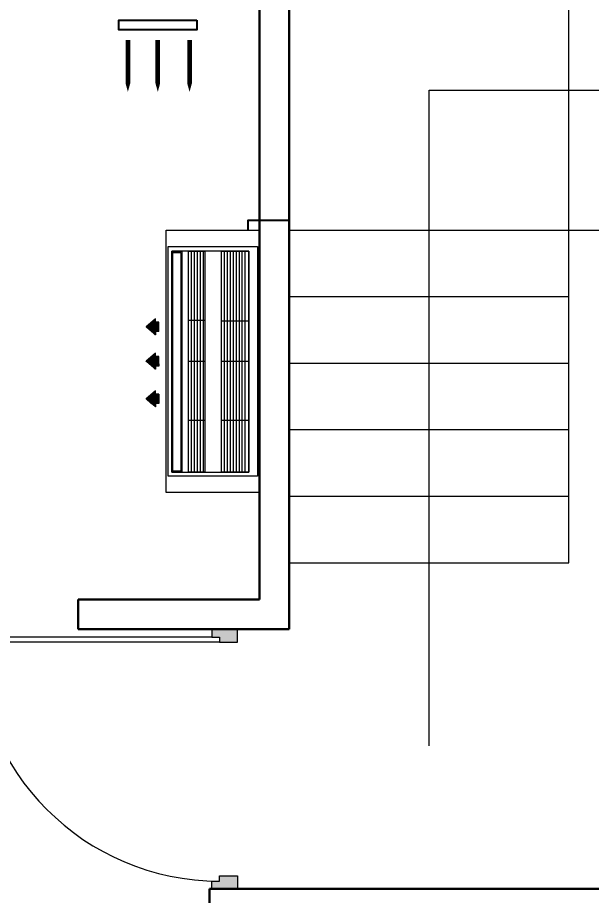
# Model space of a CAD drawing. Header units: inches. Extents: x 28835 to 36795, y -18828 to -9750.
# Drawn here: x 35913.6 to 35999.8, y -13532.3 to -13400.3 of the extents above; entities that cross this region are included whole.
import ezdxf

# ---------------------------------------------------------------- set-up
doc = ezdxf.new("R2010")
doc.units = ezdxf.units.IN
doc.header["$LTSCALE"] = 12
doc.header["$MEASUREMENT"] = 0
for name, color, linetype, lineweight in [('0-AC-Ceilling Cassette', 160, 'Continuous', 5), ('dimention', 5, 'Continuous', 9), ('HVAC UNIT', 7, 'Continuous', 15), ('N_DOOR', 32, 'Continuous', 13), ('STAIRCASE', 6, 'Continuous', 9), ('Wall', 1, 'Continuous', 30)]:
    doc.layers.add(name, color=color, linetype=linetype, lineweight=lineweight)
doc.layers.add('AC', color=7, linetype='Continuous')
doc.layers.add('ducting', color=7, linetype='Continuous')
doc.styles.add('Times', font='GOTHIC.TTF')
doc.dimstyles.new('D75', dxfattribs={"dimtxt": 7, "dimasz": 7, "dimexe": 8, "dimexo": 24, "dimgap": 1, "dimtad": 1, "dimdec": 1, "dimzin": 3, "dimdsep": 46, "dimlunit": 4, "dimtxsty": 'Times', "dimblk": 'OBLIQUE', "dimcen": 0, "dimdle": 5, "dimaunit": 1, "dimadec": 3, "dimazin": 0, "dimtfac": 1, "dimtdec": 1, "dimtix": 1, "dimtofl": 0, "dimtmove": 1, "dimatfit": 0, "dimldrblk": 'OBLIQUE', "dimfxl": 1, "dimfxlon": 1, "dimtolj": 1, "dimtzin": 0, "dimarcsym": 0})

# ---------------------------------------------------------------- blocks, each defined once
blk = doc.blocks.new('D1000')
at = {"linetype": 'Continuous'}
for points in [[(30, 50), (30, 20), (50, 20), (50, -50), (0, -50), (0, 50)], [(970, 50), (970, 20), (950, 20), (950, -50), (1000, -50), (1000, 50)]]:
    blk.add_hatch(color=256, dxfattribs=at).paths.add_polyline_path(points)
at = {"color": 0, "linetype": 'Continuous'}
for p, q in [((950, 20), (950, 959.8)), ((970, 50), (970, 960))]:
    blk.add_line(p, q, dxfattribs=at)
at = {"linetype": 'Continuous'}
for points in [[(30, 50), (30, 20), (50, 20), (50, -50), (0, -50), (0, 50)], [(970, 50), (970, 20), (950, 20), (950, -50), (1000, -50), (1000, 50)]]:
    blk.add_lwpolyline(points, close=True, dxfattribs=at)
blk.add_arc((970, 20), 940, 90, 180, dxfattribs=at)
blk = doc.blocks.new('_Oblique')
at = {"color": 0, "linetype": 'ByBlock', "lineweight": -2}
blk.add_line((-0.5, -0.5), (0.5, 0.5), dxfattribs=at)
blk = doc.blocks.new('*D1327')
at = {"layer": 'Defpoints', "color": 0, "ltscale": 12, "transparency": 16777216}
for p in [(36077.38, -13305.59), (36077.38, -13381.26), (35663.36, -13481.76)]:
    blk.add_point(p, dxfattribs=at)
at = {"layer": 'dimention', "color": 0, "lineweight": -2, "ltscale": 12, "transparency": 16777216}
for p, q in [((35663.36, -13306.59), (35663.36, -13297.59)), ((36077.38, -13306.59), (36077.38, -13297.59)), ((35658.36, -13305.59), (36082.38, -13305.59))]:
    blk.add_line(p, q, dxfattribs=at)
at = {"layer": 'dimention', "color": 0, "lineweight": -2, "ltscale": 12, "transparency": 16777216, "xscale": 7, "yscale": 7, "zscale": 7, "rotation": 180}
blk.add_blockref('_Oblique', (35663.36, -13305.59), dxfattribs=at)
at = {"layer": 'dimention', "color": 0, "lineweight": -2, "ltscale": 12, "transparency": 16777216, "xscale": 7, "yscale": 7, "zscale": 7}
blk.add_blockref('_Oblique', (36077.38, -13305.59), dxfattribs=at)
at = {"layer": 'dimention', "color": 0, "ltscale": 12, "transparency": 16777216, "insert": (35870.37, -13300.91), "char_height": 7, "attachment_point": 5, "style": 'Times'}
blk.add_mtext('\\A1;34\'-6"', dxfattribs=at)
blk = doc.blocks.new('one way ceiling cassette')
at = {"layer": '0-AC-Ceilling Cassette'}
for p, q in [((-1.8, 30.09), (-3.4, 28.73)), ((-1.99, 29.93), (-3.29, 28.63)), ((-1.86, 30.04), (-3.28, 28.62)), ((-1.8, 30.08), (-3.26, 28.62)), ((-1.8, 30.06), (-3.25, 28.61)), ((-1.8, 30.04), (-3.24, 28.6)), ((-1.8, 30.02), (-3.23, 28.59)), ((-1.8, 30), (-3.22, 28.58)), ((-1.8, 29.98), (-3.21, 28.57)), ((-1.8, 29.96), (-3.2, 28.56)), ((-1.8, 29.94), (-3.19, 28.55)), ((-1.8, 29.92), (-3.18, 28.54)), ((-1.8, 29.9), (-3.17, 28.53)), ((-1.8, 29.88), (-3.16, 28.52)), ((-1.8, 29.62), (-2.06, 29.87)), ((-1.8, 29.64), (-2.04, 29.88)), ((-1.8, 29.66), (-2.03, 29.89)), ((-1.8, 29.68), (-2.02, 29.9)), ((-1.8, 29.7), (-2.01, 29.91)), ((-1.8, 29.72), (-2, 29.92)), ((-1.8, 29.74), (-1.99, 29.93)), ((-1.8, 29.76), (-1.98, 29.94)), ((-1.8, 29.78), (-1.97, 29.95)), ((-1.8, 29.8), (-1.96, 29.96)), ((-1.8, 29.82), (-1.95, 29.97)), ((-1.8, 29.84), (-1.94, 29.98)), ((-1.8, 29.86), (-1.93, 29.99)), ((-1.8, 29.88), (-1.91, 29.99)), ((-1.8, 29.9), (-1.9, 30)), ((-1.8, 29.92), (-1.89, 30.01)), ((-1.8, 29.94), (-1.88, 30.02)), ((-1.8, 29.96), (-1.87, 30.03)), ((-1.8, 29.98), (-1.86, 30.04)), ((-1.8, 30), (-1.85, 30.05)), ((-1.8, 30.02), (-1.84, 30.06)), ((-1.8, 30.04), (-1.83, 30.07)), ((-1.8, 30.06), (-1.82, 30.08)), ((-1.8, 30.08), (-1.81, 30.09)), ((-1.8, 29.54), (-1.8, 30.09)), ((-3.29, 28.83), (-3.4, 28.73)), ((-1.8, 27.37), (-3.4, 28.73)), ((-3.39, 28.72), (-3.4, 28.73)), ((-3.26, 28.61), (-3.39, 28.74)), ((-3.16, 28.94), (-3.38, 28.72)), ((-3.13, 28.5), (-3.38, 28.75)), ((-3.03, 29.05), (-3.37, 28.71)), ((-3, 28.39), (-3.37, 28.76)), ((-2.9, 29.16), (-3.36, 28.7)), ((-2.87, 28.28), (-3.36, 28.77)), ((-2.77, 29.27), (-3.35, 28.69)), ((-2.74, 28.17), (-3.35, 28.78)), ((-2.64, 29.38), (-3.34, 28.68)), ((-2.61, 28.06), (-3.34, 28.79)), ((-2.51, 29.49), (-3.33, 28.67)), ((-2.48, 27.95), (-3.33, 28.8)), ((-2.38, 29.6), (-3.32, 28.66)), ((-2.35, 27.84), (-3.32, 28.81)), ((-2.25, 29.71), (-3.31, 28.65)), ((-2.22, 27.73), (-3.31, 28.82)), ((-2.12, 29.82), (-3.3, 28.64)), ((-2.09, 27.62), (-3.3, 28.83)), ((-1.96, 27.51), (-3.28, 28.84)), ((-1.83, 27.4), (-3.27, 28.85)), ((-1.8, 27.39), (-3.26, 28.85)), ((-1.8, 27.41), (-3.25, 28.86)), ((-1.8, 27.43), (-3.24, 28.87)), ((-1.8, 27.45), (-3.23, 28.88)), ((-1.8, 27.47), (-3.22, 28.89)), ((-1.8, 27.49), (-3.21, 28.9)), ((-1.8, 27.51), (-3.2, 28.91)), ((-1.8, 27.53), (-3.19, 28.92)), ((-1.8, 27.55), (-3.18, 28.93)), ((-1.8, 27.57), (-3.16, 28.94)), ((-1.8, 29.86), (-3.15, 28.51)), ((-1.8, 27.59), (-3.15, 28.95)), ((-1.8, 27.61), (-3.14, 28.96)), ((-1.8, 29.84), (-3.13, 28.5)), ((-1.8, 27.63), (-3.13, 28.96)), ((-1.8, 29.82), (-3.12, 28.5)), ((-1.8, 27.65), (-3.12, 28.97)), ((-1.8, 29.8), (-3.11, 28.49)), ((-1.8, 27.67), (-3.11, 28.98)), ((-1.8, 29.78), (-3.1, 28.48)), ((-1.8, 27.69), (-3.1, 28.99)), ((-1.8, 29.76), (-3.09, 28.47)), ((-1.8, 27.71), (-3.09, 29)), ((-1.8, 29.74), (-3.08, 28.46)), ((-1.8, 27.73), (-3.08, 29.01)), ((-1.8, 29.72), (-3.07, 28.45)), ((-1.8, 27.75), (-3.07, 29.02)), ((-1.8, 29.7), (-3.06, 28.44)), ((-1.8, 27.77), (-3.06, 29.03)), ((-1.8, 29.68), (-3.05, 28.43)), ((-1.8, 27.79), (-3.05, 29.04)), ((-1.8, 29.66), (-3.04, 28.42)), ((-1.8, 29.64), (-3.03, 28.41)), ((-1.8, 27.81), (-3.03, 29.05)), ((-1.8, 27.83), (-3.02, 29.06)), ((-1.8, 29.62), (-3.01, 28.4)), ((-1.8, 27.85), (-3.01, 29.07)), ((-1.8, 29.6), (-3, 28.39)), ((-1.8, 27.87), (-3, 29.07)), ((-1.8, 29.58), (-2.99, 28.39)), ((-1.8, 27.89), (-2.99, 29.08)), ((-1.8, 29.56), (-2.98, 28.38)), ((-1.8, 27.91), (-2.98, 29.09)), ((-1.79, 29.54), (-2.97, 28.37)), ((-1.79, 27.92), (-2.97, 29.1)), ((-1.77, 29.54), (-2.96, 28.36)), ((-1.77, 27.92), (-2.96, 29.11)), ((-1.75, 29.54), (-2.95, 28.35)), ((-1.75, 27.92), (-2.95, 29.12)), ((-1.73, 29.54), (-2.94, 28.34)), ((-1.73, 27.92), (-2.94, 29.13)), ((-1.71, 29.54), (-2.93, 28.33)), ((-1.71, 27.92), (-2.93, 29.14)), ((-1.69, 29.54), (-2.92, 28.32)), ((-1.67, 29.54), (-2.91, 28.31)), ((-1.69, 27.92), (-2.91, 29.15)), ((-1.65, 29.54), (-2.9, 28.3)), ((-1.67, 27.92), (-2.9, 29.16)), ((-1.65, 27.92), (-2.89, 29.17)), ((-1.63, 29.54), (-2.88, 28.29)), ((-1.63, 27.92), (-2.88, 29.18)), ((-1.61, 29.54), (-2.87, 28.28)), ((-1.61, 27.92), (-2.87, 29.19)), ((-1.59, 29.54), (-2.86, 28.28)), ((-1.59, 27.92), (-2.86, 29.19)), ((-1.57, 29.54), (-2.85, 28.27)), ((-1.57, 27.92), (-2.85, 29.2)), ((-1.55, 29.54), (-2.84, 28.26)), ((-1.55, 27.92), (-2.84, 29.21)), ((-1.53, 29.54), (-2.83, 28.25)), ((-1.53, 27.92), (-2.83, 29.22)), ((-1.51, 29.54), (-2.82, 28.24)), ((-1.51, 27.92), (-2.82, 29.23)), ((-1.49, 29.54), (-2.81, 28.23)), ((-1.49, 27.92), (-2.81, 29.24)), ((-1.47, 29.54), (-2.8, 28.22)), ((-1.45, 29.54), (-2.79, 28.21)), ((-1.47, 27.92), (-2.79, 29.25)), ((-1.43, 29.54), (-2.78, 28.2)), ((-1.45, 27.92), (-2.78, 29.26)), ((-1.43, 27.92), (-2.77, 29.27)), ((-1.41, 29.54), (-2.76, 28.19)), ((-1.41, 27.92), (-2.76, 29.28)), ((-1.39, 29.54), (-2.75, 28.18)), ((-1.39, 27.92), (-2.75, 29.29)), ((-1.37, 29.54), (-2.74, 28.17)), ((-1.37, 27.92), (-2.74, 29.3)), ((-1.35, 29.54), (-2.73, 28.16)), ((-1.35, 27.92), (-2.73, 29.3)), ((-1.33, 29.54), (-2.72, 28.16)), ((-1.33, 27.92), (-2.72, 29.31)), ((-1.31, 29.54), (-2.71, 28.15)), ((-1.31, 27.92), (-2.71, 29.32)), ((-1.29, 29.54), (-2.7, 28.14)), ((-1.29, 27.92), (-2.7, 29.33)), ((-1.27, 29.54), (-2.69, 28.13)), ((-1.27, 27.92), (-2.69, 29.34)), ((-1.25, 29.54), (-2.68, 28.12)), ((-1.25, 27.92), (-2.68, 29.35)), ((-1.23, 29.54), (-2.67, 28.11)), ((-1.22, 29.54), (-2.66, 28.1)), ((-1.23, 27.92), (-2.66, 29.36)), ((-1.22, 27.94), (-2.65, 29.37)), ((-1.22, 29.52), (-2.64, 28.09)), ((-1.22, 27.96), (-2.64, 29.38)), ((-1.22, 29.5), (-2.63, 28.08)), ((-1.22, 27.98), (-2.63, 29.39)), ((-1.22, 29.48), (-2.62, 28.07)), ((-1.22, 28), (-2.62, 29.4)), ((-1.22, 29.46), (-2.61, 28.06)), ((-1.22, 28.02), (-2.61, 29.41)), ((-1.22, 29.44), (-2.6, 28.05)), ((-1.22, 28.04), (-2.6, 29.42)), ((-1.22, 28.06), (-2.59, 29.42)), ((-1.22, 29.42), (-2.59, 28.05)), ((-1.22, 28.08), (-2.58, 29.43)), ((-1.22, 29.4), (-2.58, 28.04)), ((-1.22, 28.1), (-2.57, 29.44)), ((-1.22, 29.37), (-2.57, 28.03)), ((-1.22, 28.12), (-2.56, 29.45)), ((-1.22, 29.35), (-2.56, 28.02)), ((-1.22, 29.33), (-2.55, 28.01)), ((-1.22, 28.14), (-2.54, 29.46)), ((-1.22, 29.31), (-2.54, 28)), ((-1.22, 28.16), (-2.53, 29.47)), ((-1.22, 29.29), (-2.53, 27.99)), ((-1.22, 28.18), (-2.52, 29.48)), ((-1.22, 28.2), (-2.51, 29.49)), ((-1.22, 29.27), (-2.51, 27.98)), ((-1.22, 28.22), (-2.5, 29.5)), ((-1.22, 29.25), (-2.5, 27.97)), ((-1.22, 28.24), (-2.49, 29.51)), ((-1.22, 29.23), (-2.49, 27.96)), ((-1.22, 28.26), (-2.48, 29.52)), ((-1.22, 29.21), (-2.48, 27.95)), ((-1.22, 28.28), (-2.47, 29.53)), ((-1.22, 29.19), (-2.47, 27.94)), ((-1.22, 28.3), (-2.46, 29.53)), ((-1.22, 29.17), (-2.46, 27.93)), ((-1.22, 28.32), (-2.45, 29.54)), ((-1.22, 29.15), (-2.45, 27.93)), ((-1.22, 28.34), (-2.44, 29.55)), ((-1.22, 29.13), (-2.44, 27.92)), ((-1.22, 28.36), (-2.43, 29.56)), ((-1.22, 29.11), (-2.43, 27.91)), ((-1.22, 29.09), (-2.42, 27.9)), ((-1.22, 28.38), (-2.41, 29.57)), ((-1.22, 29.07), (-2.41, 27.89)), ((-1.22, 28.4), (-2.4, 29.58)), ((-1.22, 28.42), (-2.39, 29.59)), ((-1.22, 29.05), (-2.39, 27.88)), ((-1.22, 28.44), (-2.38, 29.6)), ((-1.22, 29.03), (-2.38, 27.87)), ((-1.22, 28.46), (-2.37, 29.61)), ((-1.22, 29.01), (-2.37, 27.86)), ((-1.22, 28.48), (-2.36, 29.62)), ((-1.22, 28.99), (-2.36, 27.85)), ((-1.22, 28.5), (-2.35, 29.63)), ((-1.22, 28.97), (-2.35, 27.84)), ((-1.22, 28.52), (-2.34, 29.64)), ((-1.22, 28.95), (-2.34, 27.83)), ((-1.22, 28.54), (-2.33, 29.65)), ((-1.22, 28.93), (-2.33, 27.82)), ((-1.22, 28.56), (-2.32, 29.65)), ((-1.22, 28.91), (-2.32, 27.82)), ((-1.22, 28.58), (-2.31, 29.66)), ((-1.22, 28.89), (-2.31, 27.81)), ((-1.22, 28.87), (-2.3, 27.8)), ((-1.22, 28.6), (-2.29, 29.67)), ((-1.22, 28.85), (-2.29, 27.79)), ((-1.22, 28.62), (-2.28, 29.68)), ((-1.22, 28.83), (-2.28, 27.78)), ((-1.22, 28.64), (-2.27, 29.69)), ((-1.22, 28.66), (-2.26, 29.7)), ((-1.22, 28.81), (-2.26, 27.77)), ((-1.22, 28.68), (-2.25, 29.71)), ((-1.22, 28.79), (-2.25, 27.76)), ((-1.22, 28.7), (-2.24, 29.72)), ((-1.22, 28.77), (-2.24, 27.75)), ((-1.22, 28.72), (-2.23, 29.73)), ((-1.22, 28.75), (-2.23, 27.74)), ((-1.22, 28.74), (-2.22, 29.74)), ((-1.22, 28.73), (-2.22, 27.73)), ((-1.22, 28.76), (-2.21, 29.75)), ((-1.22, 28.71), (-2.21, 27.72)), ((-1.22, 28.78), (-2.2, 29.76)), ((-1.22, 28.69), (-2.2, 27.71)), ((-1.22, 28.8), (-2.19, 29.76)), ((-1.22, 28.67), (-2.19, 27.7)), ((-1.22, 28.82), (-2.18, 29.77)), ((-1.22, 28.65), (-2.18, 27.7)), ((-1.22, 28.63), (-2.17, 27.69)), ((-1.22, 28.84), (-2.16, 29.78)), ((-1.22, 28.61), (-2.16, 27.68)), ((-1.22, 28.86), (-2.15, 29.79)), ((-1.22, 28.88), (-2.14, 29.8)), ((-1.22, 28.59), (-2.14, 27.67)), ((-1.22, 28.9), (-2.13, 29.81)), ((-1.22, 28.57), (-2.13, 27.66)), ((-1.22, 28.92), (-2.12, 29.82)), ((-1.22, 28.55), (-2.12, 27.65)), ((-1.22, 28.94), (-2.11, 29.83)), ((-1.22, 28.53), (-2.11, 27.64)), ((-1.22, 28.96), (-2.1, 29.84)), ((-1.22, 28.51), (-2.1, 27.63)), ((-1.8, 29.56), (-2.09, 29.85)), ((-1.8, 29.58), (-2.08, 29.86)), ((-1.8, 29.6), (-2.07, 29.87)), ((-1.22, 29.54), (-1.8, 29.54)), ((-1.22, 28.98), (-1.79, 29.54)), ((-1.22, 28.49), (-1.79, 27.92)), ((-1.22, 29), (-1.77, 29.54)), ((-1.22, 28.47), (-1.77, 27.92)), ((-1.22, 28.45), (-1.75, 27.92)), ((-1.22, 29.02), (-1.74, 29.54)), ((-1.22, 28.43), (-1.73, 27.92)), ((-1.22, 29.04), (-1.72, 29.54)), ((-1.22, 28.41), (-1.71, 27.92)), ((-1.22, 29.06), (-1.7, 29.54)), ((-1.22, 28.39), (-1.69, 27.92)), ((-1.22, 29.08), (-1.68, 29.54)), ((-1.22, 29.1), (-1.66, 29.54)), ((-1.22, 29.12), (-1.64, 29.54)), ((-1.22, 29.14), (-1.62, 29.54)), ((-1.22, 29.16), (-1.6, 29.54)), ((-1.22, 29.18), (-1.58, 29.54)), ((-1.22, 29.2), (-1.56, 29.54)), ((-1.22, 29.22), (-1.54, 29.54)), ((-1.22, 29.24), (-1.52, 29.54)), ((-1.22, 29.26), (-1.5, 29.54)), ((-1.22, 29.28), (-1.48, 29.54)), ((-1.22, 29.3), (-1.46, 29.54)), ((-1.22, 29.32), (-1.44, 29.54)), ((-1.22, 29.34), (-1.42, 29.54)), ((-1.22, 29.36), (-1.4, 29.54)), ((-1.22, 29.38), (-1.38, 29.54)), ((-1.22, 29.4), (-1.36, 29.54)), ((-1.22, 29.42), (-1.34, 29.54)), ((-1.22, 29.44), (-1.32, 29.54)), ((-1.22, 29.46), (-1.3, 29.54)), ((-1.22, 29.48), (-1.28, 29.54)), ((-1.22, 29.5), (-1.26, 29.54)), ((-1.22, 29.52), (-1.24, 29.54)), ((-1.22, 27.92), (-1.22, 29.54)), ((-1.22, 29.54), (-1.22, 29.54)), ((-1.8, 27.91), (-2.09, 27.62)), ((-1.8, 27.89), (-2.08, 27.61)), ((-1.8, 27.87), (-2.07, 27.6)), ((-1.8, 27.85), (-2.06, 27.59)), ((-1.8, 27.83), (-2.05, 27.59)), ((-1.8, 27.81), (-2.04, 27.58)), ((-1.8, 27.79), (-2.03, 27.57)), ((-1.8, 27.77), (-2.01, 27.56)), ((-1.8, 27.75), (-2, 27.55)), ((-1.8, 27.73), (-1.99, 27.54)), ((-1.8, 27.71), (-1.98, 27.53)), ((-1.8, 27.69), (-1.97, 27.52)), ((-1.8, 27.67), (-1.96, 27.51)), ((-1.8, 27.65), (-1.95, 27.5)), ((-1.8, 27.63), (-1.94, 27.49)), ((-1.8, 27.61), (-1.93, 27.48)), ((-1.8, 27.59), (-1.92, 27.48)), ((-1.8, 27.57), (-1.91, 27.47)), ((-1.8, 27.55), (-1.89, 27.46)), ((-1.8, 27.53), (-1.88, 27.45)), ((-1.8, 27.51), (-1.87, 27.44)), ((-1.8, 27.49), (-1.86, 27.43)), ((-1.8, 27.47), (-1.85, 27.42)), ((-1.8, 27.45), (-1.84, 27.41)), ((-1.8, 27.43), (-1.83, 27.4)), ((-1.8, 27.41), (-1.82, 27.39)), ((-1.8, 27.39), (-1.81, 27.38)), ((-1.8, 27.92), (-1.8, 27.37)), ((-1.22, 27.92), (-1.8, 27.92)), ((-1.22, 28.37), (-1.67, 27.92)), ((-1.22, 28.35), (-1.65, 27.92)), ((-1.22, 28.33), (-1.63, 27.92)), ((-1.22, 28.31), (-1.61, 27.92)), ((-1.22, 28.29), (-1.59, 27.92)), ((-1.22, 28.27), (-1.57, 27.92)), ((-1.22, 28.25), (-1.55, 27.92)), ((-1.22, 28.23), (-1.53, 27.92)), ((-1.22, 28.21), (-1.51, 27.92)), ((-1.22, 28.19), (-1.49, 27.92)), ((-1.22, 28.17), (-1.47, 27.92)), ((-1.22, 28.15), (-1.45, 27.92)), ((-1.22, 28.13), (-1.43, 27.92)), ((-1.22, 28.11), (-1.41, 27.92)), ((-1.22, 28.09), (-1.39, 27.92)), ((-1.22, 28.07), (-1.37, 27.92)), ((-1.22, 28.05), (-1.35, 27.92)), ((-1.22, 28.03), (-1.33, 27.92)), ((-1.22, 28.01), (-1.31, 27.92)), ((-1.22, 27.99), (-1.29, 27.92)), ((-1.22, 27.97), (-1.27, 27.92)), ((-1.22, 27.95), (-1.25, 27.92)), ((-1.22, 27.93), (-1.23, 27.92)), ((-1.8, 23.69), (-3.4, 22.33)), ((-3.26, 22.45), (-3.39, 22.32)), ((-3.13, 22.56), (-3.38, 22.31)), ((-3, 22.67), (-3.37, 22.3)), ((-2.87, 22.78), (-3.36, 22.29)), ((-2.74, 22.89), (-3.35, 22.28)), ((-2.61, 23), (-3.34, 22.27)), ((-2.48, 23.11), (-3.33, 22.26)), ((-2.35, 23.22), (-3.32, 22.25)), ((-2.22, 23.33), (-3.31, 22.24)), ((-2.25, 21.35), (-3.31, 22.41)), ((-2.09, 23.44), (-3.3, 22.23)), ((-2.12, 21.24), (-3.3, 22.42)), ((-1.99, 21.13), (-3.29, 22.43)), ((-1.96, 23.55), (-3.28, 22.22)), ((-1.86, 21.02), (-3.28, 22.44)), ((-1.83, 23.66), (-3.27, 22.22)), ((-1.8, 23.67), (-3.26, 22.21)), ((-1.8, 20.98), (-3.26, 22.45)), ((-1.8, 23.65), (-3.25, 22.2)), ((-1.8, 21), (-3.25, 22.45)), ((-1.8, 23.63), (-3.24, 22.19)), ((-1.8, 21.02), (-3.24, 22.46)), ((-1.8, 23.61), (-3.23, 22.18)), ((-1.8, 21.04), (-3.23, 22.47)), ((-1.8, 23.59), (-3.22, 22.17)), ((-1.8, 21.06), (-3.22, 22.48)), ((-1.8, 23.57), (-3.21, 22.16)), ((-1.8, 21.08), (-3.21, 22.49)), ((-1.8, 23.55), (-3.2, 22.15)), ((-1.8, 21.1), (-3.2, 22.5)), ((-1.8, 23.53), (-3.19, 22.14)), ((-1.8, 21.12), (-3.19, 22.51)), ((-1.8, 23.51), (-3.18, 22.13)), ((-1.8, 21.14), (-3.18, 22.52)), ((-1.8, 21.16), (-3.17, 22.53)), ((-1.8, 23.49), (-3.16, 22.12)), ((-1.8, 21.18), (-3.16, 22.54)), ((-1.8, 23.47), (-3.15, 22.11)), ((-1.8, 21.2), (-3.15, 22.55)), ((-1.8, 23.45), (-3.14, 22.11)), ((-1.8, 23.43), (-3.13, 22.1)), ((-1.8, 21.22), (-3.13, 22.56)), ((-1.8, 23.41), (-3.12, 22.09)), ((-1.8, 21.24), (-3.12, 22.57)), ((-1.8, 23.39), (-3.11, 22.08)), ((-1.8, 21.26), (-3.11, 22.57)), ((-1.8, 23.37), (-3.1, 22.07)), ((-1.8, 21.28), (-3.1, 22.58)), ((-1.8, 23.35), (-3.09, 22.06)), ((-1.8, 21.3), (-3.09, 22.59)), ((-1.8, 23.33), (-3.08, 22.05)), ((-1.8, 21.32), (-3.08, 22.6)), ((-1.8, 23.31), (-3.07, 22.04)), ((-1.8, 21.34), (-3.07, 22.61)), ((-1.8, 23.29), (-3.06, 22.03)), ((-1.8, 21.36), (-3.06, 22.62)), ((-1.8, 23.27), (-3.05, 22.02)), ((-1.8, 21.38), (-3.05, 22.63)), ((-1.8, 21.4), (-3.04, 22.64)), ((-1.8, 23.25), (-3.03, 22.01)), ((-1.8, 21.42), (-3.03, 22.65)), ((-1.8, 23.23), (-3.02, 22)), ((-1.8, 23.21), (-3.01, 21.99)), ((-1.8, 21.44), (-3.01, 22.66)), ((-1.8, 23.19), (-3, 21.99)), ((-1.8, 21.46), (-3, 22.67)), ((-1.8, 23.17), (-2.99, 21.98)), ((-1.8, 21.48), (-2.99, 22.68)), ((-1.8, 23.15), (-2.98, 21.97)), ((-1.8, 21.5), (-2.98, 22.68)), ((-1.79, 23.14), (-2.97, 21.96)), ((-1.79, 21.52), (-2.97, 22.69)), ((-1.77, 23.14), (-2.96, 21.95)), ((-1.77, 21.52), (-2.96, 22.7)), ((-1.75, 23.14), (-2.95, 21.94)), ((-1.75, 21.52), (-2.95, 22.71)), ((-1.73, 23.14), (-2.94, 21.93)), ((-1.73, 21.52), (-2.94, 22.72)), ((-1.71, 23.14), (-2.93, 21.92)), ((-1.71, 21.52), (-2.93, 22.73)), ((-1.69, 21.52), (-2.92, 22.74)), ((-1.69, 23.14), (-2.91, 21.91)), ((-1.67, 21.52), (-2.91, 22.75)), ((-1.67, 23.14), (-2.9, 21.9)), ((-1.65, 21.52), (-2.9, 22.76)), ((-1.65, 23.14), (-2.89, 21.89)), ((-1.63, 23.14), (-2.88, 21.88)), ((-1.63, 21.52), (-2.88, 22.77)), ((-1.61, 23.14), (-2.87, 21.88)), ((-1.61, 21.52), (-2.87, 22.78)), ((-1.59, 23.14), (-2.86, 21.87)), ((-1.59, 21.52), (-2.86, 22.79)), ((-1.57, 23.14), (-2.85, 21.86)), ((-1.57, 21.52), (-2.85, 22.79)), ((-1.55, 23.14), (-2.84, 21.85)), ((-1.55, 21.52), (-2.84, 22.8)), ((-1.53, 23.14), (-2.83, 21.84)), ((-1.53, 21.52), (-2.83, 22.81)), ((-1.51, 23.14), (-2.82, 21.83)), ((-1.51, 21.52), (-2.82, 22.82)), ((-1.49, 23.14), (-2.81, 21.82)), ((-1.49, 21.52), (-2.81, 22.83)), ((-1.47, 21.52), (-2.8, 22.84)), ((-1.47, 23.14), (-2.79, 21.81)), ((-1.45, 21.52), (-2.79, 22.85)), ((-1.45, 23.14), (-2.78, 21.8)), ((-1.43, 21.52), (-2.78, 22.86)), ((-1.43, 23.14), (-2.77, 21.79)), ((-1.41, 23.14), (-2.76, 21.78)), ((-1.41, 21.52), (-2.76, 22.87)), ((-1.39, 23.14), (-2.75, 21.77)), ((-1.39, 21.52), (-2.75, 22.88)), ((-1.37, 23.14), (-2.74, 21.77)), ((-1.37, 21.52), (-2.74, 22.89)), ((-1.35, 23.14), (-2.73, 21.76)), ((-1.35, 21.52), (-2.73, 22.9)), ((-1.33, 23.14), (-2.72, 21.75)), ((-1.33, 21.52), (-2.72, 22.91)), ((-1.31, 23.14), (-2.71, 21.74)), ((-1.31, 21.52), (-2.71, 22.91)), ((-1.29, 23.14), (-2.7, 21.73)), ((-1.29, 21.52), (-2.7, 22.92)), ((-1.27, 23.14), (-2.69, 21.72)), ((-1.27, 21.52), (-2.69, 22.93)), ((-1.25, 23.14), (-2.68, 21.71)), ((-1.25, 21.52), (-2.68, 22.94)), ((-1.23, 21.52), (-2.67, 22.95)), ((-1.23, 23.14), (-2.66, 21.7)), ((-1.22, 21.53), (-2.66, 22.96)), ((-1.22, 23.12), (-2.65, 21.69)), ((-1.22, 23.1), (-2.64, 21.68)), ((-1.22, 21.55), (-2.64, 22.97)), ((-1.22, 23.08), (-2.63, 21.67)), ((-1.22, 21.57), (-2.63, 22.98)), ((-1.22, 23.06), (-2.62, 21.66)), ((-1.22, 21.59), (-2.62, 22.99)), ((-1.22, 23.04), (-2.61, 21.65)), ((-1.22, 21.61), (-2.61, 23)), ((-1.22, 23.02), (-2.6, 21.65)), ((-1.22, 21.63), (-2.6, 23.01)), ((-1.22, 21.65), (-2.59, 23.02)), ((-1.22, 23), (-2.59, 21.64)), ((-1.22, 21.67), (-2.58, 23.02)), ((-1.22, 22.98), (-2.58, 21.63)), ((-1.22, 21.69), (-2.57, 23.03)), ((-1.22, 22.96), (-2.57, 21.62)), ((-1.22, 21.71), (-2.56, 23.04)), ((-1.22, 22.94), (-2.56, 21.61)), ((-1.22, 21.73), (-2.55, 23.05)), ((-1.22, 21.75), (-2.54, 23.06)), ((-1.22, 22.92), (-2.54, 21.6)), ((-1.22, 21.77), (-2.53, 23.07)), ((-1.22, 22.9), (-2.53, 21.59)), ((-1.22, 22.88), (-2.52, 21.58)), ((-1.22, 21.79), (-2.51, 23.08)), ((-1.22, 22.86), (-2.51, 21.57)), ((-1.22, 21.81), (-2.5, 23.09)), ((-1.22, 22.84), (-2.5, 21.56)), ((-1.22, 21.83), (-2.49, 23.1)), ((-1.22, 22.82), (-2.49, 21.55)), ((-1.22, 21.85), (-2.48, 23.11)), ((-1.22, 22.8), (-2.48, 21.54)), ((-1.22, 21.87), (-2.47, 23.12)), ((-1.22, 22.78), (-2.47, 21.54)), ((-1.22, 21.89), (-2.46, 23.13)), ((-1.22, 22.76), (-2.46, 21.53)), ((-1.22, 21.91), (-2.45, 23.14)), ((-1.22, 22.74), (-2.45, 21.52)), ((-1.22, 21.93), (-2.44, 23.14)), ((-1.22, 22.72), (-2.44, 21.51)), ((-1.22, 21.95), (-2.43, 23.15)), ((-1.22, 22.7), (-2.43, 21.5)), ((-1.22, 21.97), (-2.42, 23.16)), ((-1.22, 21.99), (-2.41, 23.17)), ((-1.22, 22.68), (-2.41, 21.49)), ((-1.22, 22.66), (-2.4, 21.48)), ((-1.22, 22.01), (-2.39, 23.18)), ((-1.22, 22.64), (-2.39, 21.47)), ((-1.22, 22.03), (-2.38, 23.19)), ((-1.22, 22.62), (-2.38, 21.46)), ((-1.22, 22.05), (-2.37, 23.2)), ((-1.22, 22.6), (-2.37, 21.45)), ((-1.22, 22.07), (-2.36, 23.21)), ((-1.22, 22.58), (-2.36, 21.44)), ((-1.22, 22.09), (-2.35, 23.22)), ((-1.22, 22.56), (-2.35, 21.43)), ((-1.22, 22.11), (-2.34, 23.23)), ((-1.22, 22.54), (-2.34, 21.42)), ((-1.22, 22.13), (-2.33, 23.24)), ((-1.22, 22.52), (-2.33, 21.42)), ((-1.22, 22.15), (-2.32, 23.25)), ((-1.22, 22.5), (-2.32, 21.41)), ((-1.22, 22.17), (-2.31, 23.25)), ((-1.22, 22.48), (-2.31, 21.4)), ((-1.22, 22.19), (-2.3, 23.26)), ((-1.22, 22.21), (-2.29, 23.27)), ((-1.22, 22.46), (-2.29, 21.39)), ((-1.22, 22.23), (-2.28, 23.28)), ((-1.22, 22.44), (-2.28, 21.38)), ((-1.22, 22.42), (-2.27, 21.37)), ((-1.22, 22.25), (-2.26, 23.29)), ((-1.22, 22.4), (-2.26, 21.36)), ((-1.22, 22.27), (-2.25, 23.3)), ((-1.22, 22.29), (-2.24, 23.31)), ((-1.22, 22.31), (-2.23, 23.32)), ((-1.22, 22.33), (-2.22, 23.33)), ((-1.22, 22.35), (-2.21, 23.34)), ((-1.22, 22.37), (-2.2, 23.35)), ((-1.22, 22.39), (-2.19, 23.36)), ((-1.22, 22.41), (-2.18, 23.37)), ((-1.22, 22.43), (-2.17, 23.37)), ((-1.22, 22.45), (-2.16, 23.38)), ((-1.22, 22.47), (-2.14, 23.39)), ((-1.22, 22.49), (-2.13, 23.4)), ((-1.22, 22.51), (-2.12, 23.41)), ((-1.22, 22.53), (-2.11, 23.42)), ((-1.22, 22.55), (-2.1, 23.43)), ((-1.8, 23.15), (-2.09, 23.44)), ((-1.8, 23.17), (-2.08, 23.45)), ((-1.8, 23.19), (-2.07, 23.46)), ((-1.8, 23.21), (-2.06, 23.47)), ((-1.8, 23.23), (-2.05, 23.48)), ((-1.8, 23.25), (-2.04, 23.48)), ((-1.8, 23.27), (-2.03, 23.49)), ((-1.8, 23.29), (-2.01, 23.5)), ((-1.8, 23.31), (-2, 23.51)), ((-1.8, 23.33), (-1.99, 23.52)), ((-1.8, 23.35), (-1.98, 23.53)), ((-1.8, 23.37), (-1.97, 23.54)), ((-1.8, 23.39), (-1.96, 23.55)), ((-1.8, 23.41), (-1.95, 23.56)), ((-1.8, 23.43), (-1.94, 23.57)), ((-1.8, 23.45), (-1.93, 23.58)), ((-1.8, 23.47), (-1.92, 23.59)), ((-1.8, 23.49), (-1.91, 23.59)), ((-1.8, 23.51), (-1.89, 23.6)), ((-1.8, 23.53), (-1.88, 23.61)), ((-1.8, 23.55), (-1.87, 23.62)), ((-1.8, 23.57), (-1.86, 23.63)), ((-1.8, 23.59), (-1.85, 23.64)), ((-1.8, 23.61), (-1.84, 23.65)), ((-1.8, 23.63), (-1.83, 23.66)), ((-1.8, 23.65), (-1.82, 23.67)), ((-1.8, 23.67), (-1.81, 23.68)), ((-1.8, 23.14), (-1.8, 23.69)), ((-1.22, 23.14), (-1.8, 23.14)), ((-1.22, 22.57), (-1.79, 23.14)), ((-1.22, 22.59), (-1.77, 23.14)), ((-1.22, 22.61), (-1.75, 23.14)), ((-1.22, 22.63), (-1.73, 23.14)), ((-1.22, 22.65), (-1.71, 23.14)), ((-1.22, 22.67), (-1.69, 23.14)), ((-1.22, 22.69), (-1.67, 23.14)), ((-1.22, 22.71), (-1.65, 23.14)), ((-1.22, 22.73), (-1.63, 23.14)), ((-1.22, 22.75), (-1.61, 23.14)), ((-1.22, 22.77), (-1.59, 23.14)), ((-1.22, 22.79), (-1.57, 23.14)), ((-1.22, 22.81), (-1.55, 23.14)), ((-1.22, 22.83), (-1.53, 23.14)), ((-1.22, 22.85), (-1.51, 23.14)), ((-1.22, 22.87), (-1.49, 23.14)), ((-1.22, 22.89), (-1.47, 23.14)), ((-1.22, 22.91), (-1.45, 23.14)), ((-1.22, 22.93), (-1.43, 23.14)), ((-1.22, 22.95), (-1.41, 23.14)), ((-1.22, 22.97), (-1.39, 23.14)), ((-1.22, 22.99), (-1.37, 23.14)), ((-1.22, 23.01), (-1.35, 23.14)), ((-1.22, 23.03), (-1.33, 23.14)), ((-1.22, 23.05), (-1.31, 23.14)), ((-1.22, 23.07), (-1.29, 23.14)), ((-1.22, 23.09), (-1.27, 23.14)), ((-1.22, 23.11), (-1.25, 23.14)), ((-1.22, 23.13), (-1.23, 23.14)), ((-1.22, 23.14), (-1.22, 21.52)), ((-3.39, 22.34), (-3.4, 22.33)), ((-3.29, 22.23), (-3.4, 22.34)), ((-1.8, 20.97), (-3.4, 22.33)), ((-3.16, 22.12), (-3.38, 22.34)), ((-3.03, 22.01), (-3.37, 22.35)), ((-2.9, 21.9), (-3.36, 22.36)), ((-2.77, 21.79), (-3.35, 22.37)), ((-2.64, 21.68), (-3.34, 22.38)), ((-2.51, 21.57), (-3.33, 22.39)), ((-2.38, 21.46), (-3.32, 22.4)), ((-1.22, 22.38), (-2.25, 21.35)), ((-1.22, 22.36), (-2.24, 21.34)), ((-1.22, 22.34), (-2.23, 21.33)), ((-1.22, 22.32), (-2.22, 21.32)), ((-1.22, 22.3), (-2.21, 21.31)), ((-1.22, 22.28), (-2.2, 21.31)), ((-1.22, 22.26), (-2.19, 21.3)), ((-1.22, 22.24), (-2.18, 21.29)), ((-1.22, 22.22), (-2.16, 21.28)), ((-1.22, 22.2), (-2.15, 21.27)), ((-1.22, 22.18), (-2.14, 21.26)), ((-1.22, 22.16), (-2.13, 21.25)), ((-1.22, 22.14), (-2.12, 21.24)), ((-1.22, 22.12), (-2.11, 21.23)), ((-1.22, 22.1), (-2.1, 21.22)), ((-1.8, 21.5), (-2.09, 21.21)), ((-1.8, 21.48), (-2.08, 21.2)), ((-1.8, 21.46), (-2.07, 21.19)), ((-1.8, 21.44), (-2.06, 21.19)), ((-1.8, 21.42), (-2.04, 21.18)), ((-1.8, 21.4), (-2.03, 21.17)), ((-1.8, 21.38), (-2.02, 21.16)), ((-1.8, 21.36), (-2.01, 21.15)), ((-1.8, 21.34), (-2, 21.14)), ((-1.8, 21.32), (-1.99, 21.13)), ((-1.8, 21.3), (-1.98, 21.12)), ((-1.8, 21.28), (-1.97, 21.11)), ((-1.8, 21.26), (-1.96, 21.1)), ((-1.8, 21.24), (-1.95, 21.09)), ((-1.8, 21.22), (-1.94, 21.08)), ((-1.8, 21.2), (-1.93, 21.08)), ((-1.8, 21.18), (-1.91, 21.07)), ((-1.8, 21.16), (-1.9, 21.06)), ((-1.8, 21.14), (-1.89, 21.05)), ((-1.8, 21.12), (-1.88, 21.04)), ((-1.8, 21.1), (-1.87, 21.03)), ((-1.8, 21.08), (-1.86, 21.02)), ((-1.8, 21.06), (-1.85, 21.01)), ((-1.8, 21.04), (-1.84, 21)), ((-1.8, 21.02), (-1.83, 20.99)), ((-1.8, 21), (-1.82, 20.98)), ((-1.8, 20.98), (-1.81, 20.97)), ((-1.8, 21.52), (-1.8, 20.97)), ((-1.22, 21.52), (-1.8, 21.52)), ((-1.22, 22.08), (-1.79, 21.52)), ((-1.22, 22.06), (-1.77, 21.52)), ((-1.22, 22.04), (-1.74, 21.52)), ((-1.22, 22.02), (-1.72, 21.52)), ((-1.22, 22), (-1.7, 21.52)), ((-1.22, 21.98), (-1.68, 21.52)), ((-1.22, 21.96), (-1.66, 21.52)), ((-1.22, 21.94), (-1.64, 21.52)), ((-1.22, 21.92), (-1.62, 21.52)), ((-1.22, 21.9), (-1.6, 21.52)), ((-1.22, 21.88), (-1.58, 21.52)), ((-1.22, 21.86), (-1.56, 21.52)), ((-1.22, 21.84), (-1.54, 21.52)), ((-1.22, 21.82), (-1.52, 21.52)), ((-1.22, 21.8), (-1.5, 21.52)), ((-1.22, 21.78), (-1.48, 21.52)), ((-1.22, 21.76), (-1.46, 21.52)), ((-1.22, 21.74), (-1.44, 21.52)), ((-1.22, 21.72), (-1.42, 21.52)), ((-1.22, 21.7), (-1.4, 21.52)), ((-1.22, 21.68), (-1.38, 21.52)), ((-1.22, 21.66), (-1.36, 21.52)), ((-1.22, 21.64), (-1.34, 21.52)), ((-1.22, 21.62), (-1.32, 21.52)), ((-1.22, 21.6), (-1.3, 21.52)), ((-1.22, 21.58), (-1.28, 21.52)), ((-1.22, 21.56), (-1.26, 21.52)), ((-1.22, 21.54), (-1.24, 21.52)), ((-1.22, 21.52), (-1.22, 21.52)), ((-1.8, 17.84), (-3.4, 16.48)), ((-3.39, 16.49), (-3.4, 16.48)), ((-3.29, 16.39), (-3.4, 16.49)), ((-1.8, 15.12), (-3.4, 16.48)), ((-3.26, 16.6), (-3.39, 16.47)), ((-3.13, 16.72), (-3.38, 16.46)), ((-3.16, 16.28), (-3.38, 16.5)), ((-3, 16.83), (-3.37, 16.46)), ((-3.03, 16.17), (-3.37, 16.51)), ((-2.87, 16.94), (-3.36, 16.45)), ((-2.9, 16.06), (-3.36, 16.52)), ((-2.74, 17.05), (-3.35, 16.44)), ((-2.77, 15.95), (-3.35, 16.53)), ((-2.61, 17.16), (-3.34, 16.43)), ((-2.64, 15.84), (-3.34, 16.54)), ((-2.48, 17.27), (-3.33, 16.42)), ((-2.51, 15.73), (-3.33, 16.55)), ((-2.35, 17.38), (-3.32, 16.41)), ((-2.38, 15.62), (-3.32, 16.56)), ((-2.22, 17.49), (-3.31, 16.4)), ((-2.25, 15.51), (-3.31, 16.57)), ((-2.09, 17.6), (-3.3, 16.39)), ((-2.12, 15.4), (-3.3, 16.57)), ((-1.99, 15.29), (-3.29, 16.58)), ((-1.96, 17.71), (-3.28, 16.38)), ((-1.86, 15.17), (-3.28, 16.59)), ((-1.83, 17.82), (-3.27, 16.37)), ((-1.8, 17.83), (-3.26, 16.36)), ((-1.8, 15.14), (-3.26, 16.6)), ((-1.8, 17.81), (-3.25, 16.35)), ((-1.8, 15.16), (-3.25, 16.61)), ((-1.8, 17.79), (-3.24, 16.34)), ((-1.8, 15.18), (-3.24, 16.62)), ((-1.8, 17.77), (-3.23, 16.34)), ((-1.8, 15.2), (-3.23, 16.63)), ((-1.8, 17.75), (-3.22, 16.33)), ((-1.8, 15.22), (-3.22, 16.64)), ((-1.8, 17.73), (-3.21, 16.32)), ((-1.8, 15.24), (-3.21, 16.65)), ((-1.8, 17.71), (-3.2, 16.31)), ((-1.8, 15.26), (-3.2, 16.66)), ((-1.8, 17.69), (-3.19, 16.3)), ((-1.8, 15.28), (-3.19, 16.67)), ((-1.8, 17.67), (-3.18, 16.29)), ((-1.8, 15.3), (-3.18, 16.68)), ((-1.8, 15.32), (-3.17, 16.69)), ((-1.8, 17.65), (-3.16, 16.28)), ((-1.8, 15.34), (-3.16, 16.69)), ((-1.8, 17.63), (-3.15, 16.27)), ((-1.8, 15.36), (-3.15, 16.7)), ((-1.8, 17.61), (-3.14, 16.26)), ((-1.8, 17.59), (-3.13, 16.25)), ((-1.8, 15.38), (-3.13, 16.71)), ((-1.8, 17.57), (-3.12, 16.24)), ((-1.8, 15.4), (-3.12, 16.72)), ((-1.8, 17.55), (-3.11, 16.23)), ((-1.8, 15.42), (-3.11, 16.73)), ((-1.8, 17.53), (-3.1, 16.23)), ((-1.8, 15.44), (-3.1, 16.74)), ((-1.8, 17.51), (-3.09, 16.22)), ((-1.8, 15.46), (-3.09, 16.75)), ((-1.8, 17.49), (-3.08, 16.21)), ((-1.8, 15.48), (-3.08, 16.76)), ((-1.8, 17.47), (-3.07, 16.2)), ((-1.8, 15.5), (-3.07, 16.77)), ((-1.8, 17.45), (-3.06, 16.19)), ((-1.8, 15.52), (-3.06, 16.78)), ((-1.8, 17.43), (-3.05, 16.18)), ((-1.8, 15.54), (-3.05, 16.79)), ((-1.8, 15.56), (-3.04, 16.8)), ((-1.8, 17.41), (-3.03, 16.17)), ((-1.8, 15.58), (-3.03, 16.8)), ((-1.8, 17.39), (-3.02, 16.16)), ((-1.8, 17.37), (-3.01, 16.15)), ((-1.8, 15.6), (-3.01, 16.81)), ((-1.8, 17.35), (-3, 16.14)), ((-1.8, 15.62), (-3, 16.82)), ((-1.8, 17.33), (-2.99, 16.13)), ((-1.8, 15.64), (-2.99, 16.83)), ((-1.8, 17.31), (-2.98, 16.12)), ((-1.8, 15.66), (-2.98, 16.84)), ((-1.79, 17.29), (-2.97, 16.12)), ((-1.79, 15.67), (-2.97, 16.85)), ((-1.77, 17.29), (-2.96, 16.11)), ((-1.77, 15.67), (-2.96, 16.86)), ((-1.75, 17.29), (-2.95, 16.1)), ((-1.75, 15.67), (-2.95, 16.87)), ((-1.73, 17.29), (-2.94, 16.09)), ((-1.73, 15.67), (-2.94, 16.88)), ((-1.71, 17.29), (-2.93, 16.08)), ((-1.71, 15.67), (-2.93, 16.89)), ((-1.69, 15.67), (-2.92, 16.9)), ((-1.69, 17.29), (-2.91, 16.07)), ((-1.67, 15.67), (-2.91, 16.91)), ((-1.67, 17.29), (-2.9, 16.06)), ((-1.65, 15.67), (-2.9, 16.92)), ((-1.65, 17.29), (-2.89, 16.05)), ((-1.63, 17.29), (-2.88, 16.04)), ((-1.63, 15.67), (-2.88, 16.92)), ((-1.61, 17.29), (-2.87, 16.03)), ((-1.61, 15.67), (-2.87, 16.93)), ((-1.59, 17.29), (-2.86, 16.02)), ((-1.59, 15.67), (-2.86, 16.94)), ((-1.57, 17.29), (-2.85, 16.01)), ((-1.57, 15.67), (-2.85, 16.95)), ((-1.55, 17.29), (-2.84, 16)), ((-1.55, 15.67), (-2.84, 16.96)), ((-1.53, 17.29), (-2.83, 16)), ((-1.53, 15.67), (-2.83, 16.97)), ((-1.51, 17.29), (-2.82, 15.99)), ((-1.51, 15.67), (-2.82, 16.98)), ((-1.49, 17.29), (-2.81, 15.98)), ((-1.49, 15.67), (-2.81, 16.99)), ((-1.47, 15.67), (-2.8, 17)), ((-1.47, 17.29), (-2.79, 15.97)), ((-1.45, 15.67), (-2.79, 17.01)), ((-1.45, 17.29), (-2.78, 15.96)), ((-1.43, 15.67), (-2.78, 17.02)), ((-1.43, 17.29), (-2.77, 15.95)), ((-1.41, 17.29), (-2.76, 15.94)), ((-1.41, 15.67), (-2.76, 17.03)), ((-1.39, 17.29), (-2.75, 15.93)), ((-1.39, 15.67), (-2.75, 17.03)), ((-1.37, 17.29), (-2.74, 15.92)), ((-1.37, 15.67), (-2.74, 17.04)), ((-1.35, 17.29), (-2.73, 15.91)), ((-1.35, 15.67), (-2.73, 17.05)), ((-1.33, 17.29), (-2.72, 15.9)), ((-1.33, 15.67), (-2.72, 17.06)), ((-1.31, 17.29), (-2.71, 15.89)), ((-1.31, 15.67), (-2.71, 17.07)), ((-1.29, 17.29), (-2.7, 15.89)), ((-1.29, 15.67), (-2.7, 17.08)), ((-1.27, 17.29), (-2.69, 15.88)), ((-1.27, 15.67), (-2.69, 17.09)), ((-1.25, 17.29), (-2.68, 15.87)), ((-1.25, 15.67), (-2.68, 17.1)), ((-1.23, 15.67), (-2.67, 17.11)), ((-1.23, 17.29), (-2.66, 15.86)), ((-1.22, 15.68), (-2.66, 17.12)), ((-1.22, 17.28), (-2.65, 15.85)), ((-1.22, 17.26), (-2.64, 15.84)), ((-1.22, 15.7), (-2.64, 17.13)), ((-1.22, 17.24), (-2.63, 15.83)), ((-1.22, 15.72), (-2.63, 17.14)), ((-1.22, 17.22), (-2.62, 15.82)), ((-1.22, 15.74), (-2.62, 17.14)), ((-1.22, 17.2), (-2.61, 15.81)), ((-1.22, 15.76), (-2.61, 17.15)), ((-1.22, 17.18), (-2.6, 15.8)), ((-1.22, 15.78), (-2.6, 17.16)), ((-1.22, 15.8), (-2.59, 17.17)), ((-1.22, 17.16), (-2.59, 15.79)), ((-1.22, 15.82), (-2.58, 17.18)), ((-1.22, 17.14), (-2.58, 15.78)), ((-1.22, 15.84), (-2.57, 17.19)), ((-1.22, 17.12), (-2.57, 15.77)), ((-1.22, 15.86), (-2.56, 17.2)), ((-1.22, 17.1), (-2.56, 15.77)), ((-1.22, 15.88), (-2.55, 17.21)), ((-1.22, 15.9), (-2.54, 17.22)), ((-1.22, 17.08), (-2.54, 15.76)), ((-1.22, 15.92), (-2.53, 17.23)), ((-1.22, 17.06), (-2.53, 15.75)), ((-1.22, 17.04), (-2.52, 15.74)), ((-1.22, 15.94), (-2.51, 17.24)), ((-1.22, 17.02), (-2.51, 15.73)), ((-1.22, 15.96), (-2.5, 17.25)), ((-1.22, 17), (-2.5, 15.72)), ((-1.22, 15.98), (-2.49, 17.26)), ((-1.22, 16.98), (-2.49, 15.71)), ((-1.22, 16), (-2.48, 17.26)), ((-1.22, 16.96), (-2.48, 15.7)), ((-1.22, 16.02), (-2.47, 17.27)), ((-1.22, 16.94), (-2.47, 15.69)), ((-1.22, 16.04), (-2.46, 17.28)), ((-1.22, 16.92), (-2.46, 15.68)), ((-1.22, 16.06), (-2.45, 17.29)), ((-1.22, 16.9), (-2.45, 15.67)), ((-1.22, 16.08), (-2.44, 17.3)), ((-1.22, 16.88), (-2.44, 15.66)), ((-1.22, 16.1), (-2.43, 17.31)), ((-1.22, 16.86), (-2.43, 15.66)), ((-1.22, 16.12), (-2.42, 17.32)), ((-1.22, 16.14), (-2.41, 17.33)), ((-1.22, 16.84), (-2.41, 15.65)), ((-1.22, 16.82), (-2.4, 15.64)), ((-1.22, 16.16), (-2.39, 17.34)), ((-1.22, 16.8), (-2.39, 15.63)), ((-1.22, 16.18), (-2.38, 17.35)), ((-1.22, 16.78), (-2.38, 15.62)), ((-1.22, 16.2), (-2.37, 17.36)), ((-1.22, 16.76), (-2.37, 15.61)), ((-1.22, 16.22), (-2.36, 17.37)), ((-1.22, 16.74), (-2.36, 15.6)), ((-1.22, 16.24), (-2.35, 17.37)), ((-1.22, 16.72), (-2.35, 15.59)), ((-1.22, 16.26), (-2.34, 17.38)), ((-1.22, 16.7), (-2.34, 15.58)), ((-1.22, 16.28), (-2.33, 17.39)), ((-1.22, 16.68), (-2.33, 15.57)), ((-1.22, 16.3), (-2.32, 17.4)), ((-1.22, 16.66), (-2.32, 15.56)), ((-1.22, 16.32), (-2.31, 17.41)), ((-1.22, 16.64), (-2.31, 15.55)), ((-1.22, 16.34), (-2.3, 17.42)), ((-1.22, 16.36), (-2.29, 17.43)), ((-1.22, 16.62), (-2.29, 15.54)), ((-1.22, 16.38), (-2.28, 17.44)), ((-1.22, 16.6), (-2.28, 15.54)), ((-1.22, 16.58), (-2.27, 15.53)), ((-1.22, 16.4), (-2.26, 17.45)), ((-1.22, 16.56), (-2.26, 15.52)), ((-1.22, 16.42), (-2.25, 17.46)), ((-1.22, 16.54), (-2.25, 15.51)), ((-1.22, 16.44), (-2.24, 17.47)), ((-1.22, 16.52), (-2.24, 15.5)), ((-1.22, 16.46), (-2.23, 17.48)), ((-1.22, 16.5), (-2.23, 15.49)), ((-1.22, 16.48), (-2.22, 17.49)), ((-1.22, 16.48), (-2.22, 15.48)), ((-1.22, 16.5), (-2.21, 17.49)), ((-1.22, 16.46), (-2.21, 15.47)), ((-1.22, 16.52), (-2.2, 17.5)), ((-1.22, 16.44), (-2.2, 15.46)), ((-1.22, 16.55), (-2.19, 17.51)), ((-1.22, 16.57), (-2.18, 17.52)), ((-1.22, 16.59), (-2.17, 17.53)), ((-1.22, 16.61), (-2.16, 17.54)), ((-1.22, 16.63), (-2.14, 17.55)), ((-1.22, 16.65), (-2.13, 17.56)), ((-1.22, 16.67), (-2.12, 17.57)), ((-1.22, 16.69), (-2.11, 17.58)), ((-1.22, 16.71), (-2.1, 17.59)), ((-1.8, 17.3), (-2.09, 17.6)), ((-1.8, 17.32), (-2.08, 17.6)), ((-1.8, 17.34), (-2.07, 17.61)), ((-1.8, 17.36), (-2.06, 17.62)), ((-1.8, 17.38), (-2.05, 17.63)), ((-1.8, 17.4), (-2.04, 17.64)), ((-1.8, 17.42), (-2.03, 17.65)), ((-1.8, 17.44), (-2.01, 17.66)), ((-1.8, 17.46), (-2, 17.67)), ((-1.8, 17.48), (-1.99, 17.68)), ((-1.8, 17.5), (-1.98, 17.69)), ((-1.8, 17.52), (-1.97, 17.7)), ((-1.8, 17.54), (-1.96, 17.71)), ((-1.8, 17.56), (-1.95, 17.71)), ((-1.8, 17.58), (-1.94, 17.72)), ((-1.8, 17.6), (-1.93, 17.73)), ((-1.8, 17.62), (-1.92, 17.74)), ((-1.8, 17.64), (-1.91, 17.75)), ((-1.8, 17.66), (-1.89, 17.76)), ((-1.8, 17.68), (-1.88, 17.77)), ((-1.8, 17.7), (-1.87, 17.78)), ((-1.8, 17.72), (-1.86, 17.79)), ((-1.8, 17.74), (-1.85, 17.8)), ((-1.8, 17.76), (-1.84, 17.81)), ((-1.8, 17.78), (-1.83, 17.82)), ((-1.8, 17.8), (-1.82, 17.83)), ((-1.8, 17.82), (-1.81, 17.83)), ((-1.8, 17.29), (-1.8, 17.84)), ((-1.22, 17.29), (-1.8, 17.29)), ((-1.22, 16.73), (-1.79, 17.29)), ((-1.22, 16.75), (-1.77, 17.29)), ((-1.22, 16.77), (-1.75, 17.29)), ((-1.22, 16.79), (-1.73, 17.29)), ((-1.22, 16.81), (-1.71, 17.29)), ((-1.22, 16.83), (-1.69, 17.29)), ((-1.22, 16.85), (-1.67, 17.29)), ((-1.22, 16.87), (-1.65, 17.29)), ((-1.22, 16.89), (-1.63, 17.29)), ((-1.22, 16.91), (-1.61, 17.29)), ((-1.22, 16.93), (-1.59, 17.29)), ((-1.22, 16.95), (-1.57, 17.29)), ((-1.22, 16.97), (-1.55, 17.29)), ((-1.22, 16.99), (-1.53, 17.29)), ((-1.22, 17.01), (-1.51, 17.29)), ((-1.22, 17.03), (-1.49, 17.29)), ((-1.22, 17.05), (-1.47, 17.29)), ((-1.22, 17.07), (-1.45, 17.29)), ((-1.22, 17.09), (-1.43, 17.29)), ((-1.22, 17.11), (-1.41, 17.29)), ((-1.22, 17.13), (-1.39, 17.29)), ((-1.22, 17.15), (-1.37, 17.29)), ((-1.22, 17.17), (-1.35, 17.29)), ((-1.22, 17.19), (-1.33, 17.29)), ((-1.22, 17.21), (-1.31, 17.29)), ((-1.22, 17.23), (-1.29, 17.29)), ((-1.22, 17.25), (-1.27, 17.29)), ((-1.22, 17.27), (-1.25, 17.29)), ((-1.22, 17.29), (-1.23, 17.29)), ((-1.22, 17.29), (-1.22, 15.67)), ((-1.22, 16.42), (-2.19, 15.45)), ((-1.22, 16.4), (-2.18, 15.44)), ((-1.22, 16.38), (-2.16, 15.43)), ((-1.22, 16.36), (-2.15, 15.43)), ((-1.22, 16.34), (-2.14, 15.42)), ((-1.22, 16.32), (-2.13, 15.41)), ((-1.22, 16.3), (-2.12, 15.4)), ((-1.22, 16.28), (-2.11, 15.39)), ((-1.22, 16.26), (-2.1, 15.38)), ((-1.8, 15.66), (-2.09, 15.37)), ((-1.8, 15.64), (-2.08, 15.36)), ((-1.8, 15.62), (-2.07, 15.35)), ((-1.8, 15.6), (-2.06, 15.34)), ((-1.8, 15.58), (-2.04, 15.33)), ((-1.8, 15.56), (-2.03, 15.32)), ((-1.8, 15.54), (-2.02, 15.32)), ((-1.8, 15.52), (-2.01, 15.31)), ((-1.8, 15.5), (-2, 15.3)), ((-1.8, 15.48), (-1.99, 15.29)), ((-1.8, 15.46), (-1.98, 15.28)), ((-1.8, 15.44), (-1.97, 15.27)), ((-1.8, 15.42), (-1.96, 15.26)), ((-1.8, 15.4), (-1.95, 15.25)), ((-1.8, 15.38), (-1.94, 15.24)), ((-1.8, 15.36), (-1.93, 15.23)), ((-1.8, 15.34), (-1.91, 15.22)), ((-1.8, 15.32), (-1.9, 15.21)), ((-1.8, 15.3), (-1.89, 15.2)), ((-1.8, 15.28), (-1.88, 15.2)), ((-1.8, 15.26), (-1.87, 15.19)), ((-1.8, 15.24), (-1.86, 15.18)), ((-1.8, 15.22), (-1.85, 15.17)), ((-1.8, 15.2), (-1.84, 15.16)), ((-1.8, 15.18), (-1.83, 15.15)), ((-1.8, 15.16), (-1.82, 15.14)), ((-1.8, 15.14), (-1.81, 15.13)), ((-1.8, 15.67), (-1.8, 15.12)), ((-1.22, 15.67), (-1.8, 15.67)), ((-1.22, 16.24), (-1.79, 15.67)), ((-1.22, 16.22), (-1.77, 15.67)), ((-1.22, 16.2), (-1.74, 15.67)), ((-1.22, 16.18), (-1.72, 15.67)), ((-1.22, 16.16), (-1.7, 15.67)), ((-1.22, 16.14), (-1.68, 15.67)), ((-1.22, 16.12), (-1.66, 15.67)), ((-1.22, 16.1), (-1.64, 15.67)), ((-1.22, 16.08), (-1.62, 15.67)), ((-1.22, 16.06), (-1.6, 15.67)), ((-1.22, 16.04), (-1.58, 15.67)), ((-1.22, 16.02), (-1.56, 15.67)), ((-1.22, 16), (-1.54, 15.67)), ((-1.22, 15.98), (-1.52, 15.67)), ((-1.22, 15.96), (-1.5, 15.67)), ((-1.22, 15.94), (-1.48, 15.67)), ((-1.22, 15.92), (-1.46, 15.67)), ((-1.22, 15.9), (-1.44, 15.67)), ((-1.22, 15.88), (-1.42, 15.67)), ((-1.22, 15.86), (-1.4, 15.67)), ((-1.22, 15.84), (-1.38, 15.67)), ((-1.22, 15.82), (-1.36, 15.67)), ((-1.22, 15.8), (-1.34, 15.67)), ((-1.22, 15.78), (-1.32, 15.67)), ((-1.22, 15.76), (-1.3, 15.67)), ((-1.22, 15.74), (-1.28, 15.67)), ((-1.22, 15.72), (-1.26, 15.67)), ((-1.22, 15.7), (-1.24, 15.67)), ((-1.22, 15.68), (-1.22, 15.67))]:
    blk.add_line(p, q, dxfattribs=at)
at = {"layer": 'HVAC UNIT', "color": 5}
for p, q in [((0.97, 3.62), (0.97, 41.18)), ((0.97, 41.18), (14.09, 41.18)), ((3.84, 41.15), (3.84, 3.62)), ((3.84, 41.15), (6.64, 41.15)), ((4.35, 41.15), (4.35, 3.62)), ((4.85, 41.15), (4.85, 3.62)), ((5.36, 41.15), (5.36, 3.62)), ((5.87, 41.15), (5.87, 3.62)), ((6.37, 41.15), (6.37, 3.62)), ((6.64, 41.15), (6.64, 3.62)), ((9.42, 41.17), (9.42, 3.62)), ((14.09, 41.17), (9.42, 41.17)), ((9.92, 41.17), (9.92, 3.62)), ((10.43, 41.17), (10.43, 3.62)), ((10.94, 41.17), (10.94, 3.62)), ((11.44, 41.17), (11.44, 3.62)), ((11.95, 41.17), (11.95, 3.62)), ((12.46, 41.17), (12.46, 3.62)), ((12.96, 41.17), (12.96, 3.62)), ((13.47, 41.17), (13.47, 3.62)), ((14.09, 3.62), (14.09, 41.17)), ((14.09, 41.17), (14.09, 3.62)), ((3.84, 32.36), (6.64, 32.36)), ((9.42, 32.37), (14.09, 32.37)), ((3.84, 22.33), (6.64, 22.33)), ((9.42, 22.33), (14.09, 22.33)), ((3.84, 15.35), (6.64, 15.35)), ((9.42, 15.46), (14.09, 15.46)), ((14.09, 3.62), (0.97, 3.62)), ((3.84, 3.62), (6.64, 3.62)), ((9.42, 3.62), (14.09, 3.62)), ((0, 0), (15.86, 0))]:
    blk.add_line(p, q, dxfattribs=at)
for points in [[(0, 44.64), (0, 0), (15.86, 0), (15.86, 44.64)], [(0.36, 41.87), (0.36, 2.79), (15.57, 2.79), (15.57, 41.87)], [(0.97, 41.18), (0.97, 3.62), (2.67, 3.62), (2.67, 41.18)], [(1.15, 41), (1.15, 3.8), (2.49, 3.8), (2.49, 41)]]:
    blk.add_lwpolyline(points, close=True, dxfattribs=at)
blk = doc.blocks.new('grill')
at = {"layer": 'ducting', "color": 3, "ltscale": 500}
for points in [[(-50.7, 76.8, 12, 12, 0), (-93.6, 76.8, 50, 0, 0), (-184.1, 76.8, 0, 0, 0)], [(-50.7, 0, 12, 12, 0), (-93.6, 0, 50, 0, 0), (-184.1, 0, 0, 0, 0)], [(-50.7, -81.5, 12, 12, 0), (-93.6, -81.5, 50, 0, 0), (-184.1, -81.5, 0, 0, 0)]]:
    blk.add_lwpolyline(points, format="xyseb", dxfattribs=at)
blk.add_lwpolyline([(0, -100), (-25, -100), (-25, 100), (0, 100)], close=True, dxfattribs=at)

msp = doc.modelspace()

# ---------------------------------------------------------------- linework, layer by layer
at = {"color": 70, "linetype": 'Continuous', "ltscale": 12}
msp.add_lwpolyline([(35933.34, -13379.16), (35954.38, -13379.16), (35954.38, -13430.82), (35948.13, -13430.82), (35948.13, -13432.26)], dxfattribs=at)
at = {"layer": 'STAIRCASE'}
for p, q in [((35996.38, -13482.26), (35996.38, -13390.26)), ((35954.38, -13432.26), (36068.38, -13432.26)), ((35954.38, -13442.26), (35996.38, -13442.26)), ((35954.38, -13452.26), (35996.38, -13452.26)), ((35954.38, -13462.26), (35996.38, -13462.26)), ((35954.38, -13472.26), (35996.38, -13472.26)), ((35954.38, -13482.26), (35996.38, -13482.26))]:
    msp.add_line(p, q, dxfattribs=at)
msp.add_lwpolyline([(35975.38, -13509.79), (35975.38, -13411.26), (36047.38, -13411.26), (36047.38, -13462.26)], dxfattribs=at)
at = {"layer": 'Wall'}
for p, q in [((35949.88, -13393.26), (35949.88, -13487.76)), ((35954.38, -13393.26), (35954.38, -13492.26)), ((35922.66, -13487.76), (35949.88, -13487.76)), ((35922.66, -13487.76), (35922.66, -13492.26)), ((35922.66, -13492.26), (35954.38, -13492.26)), ((36077.38, -13531.26), (35942.38, -13531.26)), ((35942.38, -13531.26), (35942.38, -13531.26)), ((35942.38, -13531.26), (35942.38, -13540.26))]:
    msp.add_line(p, q, dxfattribs=at)

# ---------------------------------------------------------------- block references
at = {"layer": 'AC', "xscale": -0.8833700752340478, "yscale": 0.8833700752340478, "zscale": 0.8833700752340478, "rotation": 180}
msp.add_blockref('one way ceiling cassette', (35935.87, -13432.26), dxfattribs=at)
at = {"layer": 'ducting', "xscale": 0.05851536388049474, "yscale": 0.05851536388049474, "zscale": 0.05851536388049474, "rotation": 89.99999999999999}
msp.add_blockref('grill', (35934.63, -13400.72), dxfattribs=at)
at = {"layer": 'N_DOOR', "xscale": 0.03899999987334013, "yscale": 0.03899999987334013, "zscale": 0.03899999987334013, "rotation": 90}
msp.add_blockref('D1000', (35944.67, -13531.26), dxfattribs=at)

# ---------------------------------------------------------------- dimensions: what is measured, and where the dimension line sits
at = {"layer": 'dimention', "ltscale": 12}
dim = msp.add_linear_dim(base=(36077.38, -13305.59), p1=(35663.36, -13481.76), p2=(36077.38, -13381.26), dimstyle='D75', dxfattribs=at)
dim.commit()
dim.dimension.update_dxf_attribs({"geometry": '*D1327', "text_midpoint": (35870.37, -13300.91)})

doc.saveas('drawing.dxf')
